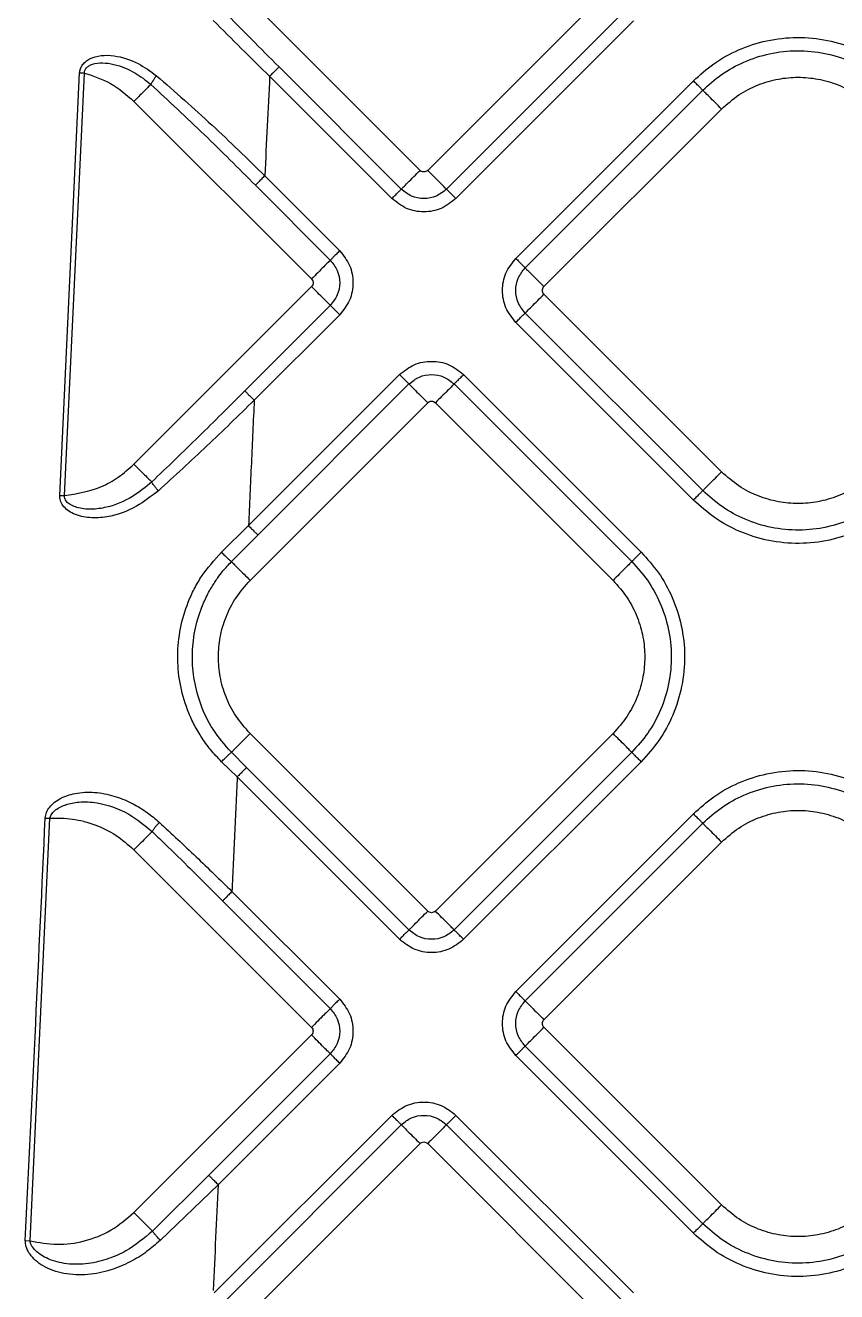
# Model space of a CAD drawing. Extents: x 832 to 912, y 781 to 934.
# Drawn here: x 866.182 to 869.191, y 842.999 to 847.697 of the extents above; entities that cross this region are included whole.
import ezdxf

# ---------------------------------------------------------------- set-up
doc = ezdxf.new("R2010")
doc.units = 0
doc.header["$MEASUREMENT"] = 0
doc.layers.add('1', color=4, linetype='Continuous')

# ---------------------------------------------------------------- blocks, each defined once
blk = doc.blocks.new('2026 SOVEREIGN HL')
at = {"layer": '1', "color": 3, "linetype": 'Continuous', "lineweight": 25}
for p, q in [((35.9166, 50.0642), (35.2578, 50.723)), ((36.6037, 50.723), (35.9449, 50.0642)), ((36.6734, 50.6533), (36.0146, 49.9945)), ((36.7083, 50.6184), (36.0495, 49.9596)), ((34.5799, 48.8584), (34.6538, 50.4261)), ((34.5975, 48.8576), (34.6713, 50.4253)), ((35.812, 49.9596), (35.3586, 50.4131)), ((35.8469, 49.9945), (35.3934, 50.4479)), ((36.2715, 49.7376), (36.9303, 50.3964)), ((36.3063, 49.7027), (36.9652, 50.3615)), ((34.8551, 50.3203), (35.5139, 49.6615)), ((36.3761, 49.633), (37.0349, 50.2918)), ((35.3406, 50.044), (35.6185, 49.7661)), ((35.3057, 50.0092), (35.5836, 49.7312)), ((35.5139, 49.6332), (34.8551, 48.9744)), ((35.5836, 49.5635), (35.2665, 49.2463)), ((37.0349, 48.9459), (36.3761, 49.6047)), ((35.6185, 49.5286), (35.3013, 49.2115)), ((36.9652, 48.8762), (36.3063, 49.535)), ((36.9303, 48.8413), (36.2715, 49.5001)), ((35.2801, 48.7462), (35.8405, 49.3066)), ((36.078, 49.3066), (36.7368, 48.6478)), ((35.315, 48.7113), (35.8754, 49.2718)), ((36.0431, 49.2718), (36.7019, 48.6129)), ((35.2863, 48.5432), (35.9451, 49.202)), ((35.9734, 49.202), (36.6322, 48.5432)), ((34.5799, 48.8584), (34.5975, 48.8576)), ((35.1796, 48.6476), (35.2801, 48.7462)), ((35.2168, 48.6128), (35.315, 48.7113)), ((35.9451, 47.3163), (35.2863, 47.9751)), ((36.6322, 47.9751), (35.9734, 47.3163)), ((35.2382, 47.814), (35.1803, 47.8707)), ((35.2731, 47.8489), (35.2166, 47.9055)), ((36.7019, 47.9054), (36.0431, 47.2466)), ((36.7368, 47.8705), (36.078, 47.2117)), ((35.8754, 47.2466), (35.2731, 47.8489)), ((35.8405, 47.2117), (35.2382, 47.814)), ((34.4699, 46.0932), (34.5436, 47.6606)), ((36.2715, 47.0182), (36.9303, 47.677)), ((36.3064, 46.9833), (36.9652, 47.6421)), ((34.8551, 47.5439), (35.5139, 46.8851)), ((36.3761, 46.9136), (37.0349, 47.5724)), ((35.1841, 47.3543), (35.5836, 46.9548)), ((35.2189, 47.3892), (35.6185, 46.9897)), ((37.0349, 46.2265), (36.3761, 46.8853)), ((35.5139, 46.8568), (34.8551, 46.198)), ((36.9652, 46.1568), (36.3064, 46.8156)), ((35.5836, 46.7871), (35.1329, 46.3364)), ((35.6185, 46.7522), (35.1678, 46.3015)), ((36.9303, 46.1219), (36.2715, 46.7807)), ((35.1532, 45.8998), (35.812, 46.5586)), ((36.0495, 46.5586), (36.7083, 45.8998)), ((35.1881, 45.865), (35.8469, 46.5238)), ((36.0146, 46.5238), (36.6734, 45.865)), ((35.2578, 45.7953), (35.9166, 46.4541)), ((35.9449, 46.4541), (36.6037, 45.7953)), ((35.1329, 46.3364), (34.9238, 46.1292)), ((35.1678, 46.3015), (34.9531, 46.0951)), ((34.4523, 46.0941), (34.4699, 46.0932))]:
    blk.add_line(p, q, dxfattribs=at)
for points, knots in [([(35.3934, 50.4479), (35.3591, 50.4823), (35.2907, 50.5508), (35.223, 50.6199), (35.1892, 50.6544)], [0, 0, 0, 0, 0.500981, 1, 1, 1, 1]), ([(35.3586, 50.4131), (35.3234, 50.4475), (35.2531, 50.5162), (35.184, 50.5857), (35.1495, 50.6204)], [0, 0, 0, 0, 0.50079, 1, 1, 1, 1]), ([(36.9303, 50.3964), (36.9549, 50.4186), (37.0057, 50.4643), (37.0985, 50.5148), (37.203, 50.5489), (37.3152, 50.5612), (37.4282, 50.5504), (37.5347, 50.517), (37.63, 50.466), (37.6822, 50.4192), (37.7076, 50.3964)], [0, 0, 0, 0, 0.11509, 0.237017, 0.364589, 0.495523, 0.627141, 0.756681, 0.881633, 1, 1, 1, 1]), ([(36.9652, 50.3615), (36.9876, 50.3817), (37.0338, 50.4233), (37.1183, 50.4693), (37.2134, 50.5004), (37.3156, 50.5116), (37.4184, 50.5017), (37.5153, 50.4713), (37.6021, 50.4249), (37.6496, 50.3823), (37.6727, 50.3615)], [0, 0, 0, 0, 0.1150898, 0.2370165, 0.3645884, 0.4955226, 0.6271406, 0.7566812, 0.8816332, 1, 1, 1, 1]), ([(34.6538, 50.4261), (34.6544, 50.4312), (34.6557, 50.4413), (34.6633, 50.4556), (34.675, 50.4682), (34.6977, 50.4827), (34.7344, 50.4923), (34.7964, 50.4902), (34.8689, 50.4662), (34.9168, 50.4314), (34.9391, 50.4153)], [0, 0, 0, 0, 0.043682, 0.088096, 0.139291, 0.195836, 0.330045, 0.478447, 0.757879, 1, 1, 1, 1]), ([(34.6713, 50.4253), (34.6714, 50.4269), (34.6714, 50.4302), (34.6731, 50.4369), (34.6782, 50.445), (34.6884, 50.4527), (34.7083, 50.4611), (34.7403, 50.4644), (34.7943, 50.4569), (34.8573, 50.4312), (34.8987, 50.3986), (34.9181, 50.3833)], [0, 0, 0, 0, 0.017037, 0.034144, 0.070764, 0.114314, 0.167151, 0.299296, 0.451069, 0.743442, 1, 1, 1, 1]), ([(34.6538, 50.4261), (34.6566, 50.426), (34.6623, 50.4257), (34.6683, 50.4254), (34.6713, 50.4253)], [0, 0, 0, 0, 0.5000074, 1, 1, 1, 1]), ([(34.6713, 50.4253), (34.7049, 50.4142), (34.7732, 50.3916), (34.8275, 50.3444), (34.8551, 50.3203)], [0, 0, 0, 0, 0.491016, 1, 1, 1, 1]), ([(34.9391, 50.4153), (34.9366, 50.4122), (34.9318, 50.4059), (34.9257, 50.3971), (34.9208, 50.3892), (34.919, 50.3853), (34.9181, 50.3833)], [0, 0, 0, 0, 0.25, 0.500015, 0.750015, 1, 1, 1, 1]), ([(34.9391, 50.4153), (35.0082, 50.3549), (35.1447, 50.2355), (35.2758, 50.1074), (35.3406, 50.044)], [0, 0, 0, 0, 0.5057505, 1, 1, 1, 1]), ([(35.3586, 50.4131), (35.3555, 50.3516), (35.3495, 50.2285), (35.3435, 50.1055), (35.3406, 50.044)], [0, 0, 0, 0, 0.499997, 1, 1, 1, 1]), ([(35.3934, 50.4479), (35.3923, 50.4468), (35.3901, 50.4446), (35.3816, 50.4361), (35.3706, 50.4251), (35.3625, 50.417), (35.3586, 50.4131)], [0, 0, 0, 0, 0.247943, 0.507903, 0.763554, 1, 1, 1, 1]), ([(37.0349, 50.2918), (37.0556, 50.3102), (37.0966, 50.3466), (37.1692, 50.3832), (37.2439, 50.4049), (37.3189, 50.4117), (37.3939, 50.4049), (37.4687, 50.3832), (37.5413, 50.3466), (37.5823, 50.3102), (37.603, 50.2918)], [0, 0, 0, 0, 0.131359, 0.259989, 0.383484, 0.5, 0.616516, 0.740011, 0.868641, 1, 1, 1, 1]), ([(34.9181, 50.3833), (34.9145, 50.3798), (34.9075, 50.3727), (34.8915, 50.3567), (34.8736, 50.3389), (34.8611, 50.3264), (34.8551, 50.3203)], [0, 0, 0, 0, 0.257985, 0.517046, 0.767095, 1, 1, 1, 1]), ([(34.9181, 50.3833), (34.9843, 50.3217), (35.1155, 50.1997), (35.2427, 50.0723), (35.3057, 50.0092)], [0, 0, 0, 0, 0.5044225, 1, 1, 1, 1]), ([(36.9652, 50.3615), (36.9641, 50.3626), (36.9618, 50.3649), (36.9533, 50.3734), (36.9424, 50.3843), (36.9342, 50.3925), (36.9303, 50.3964)], [0, 0, 0, 0, 0.2479453, 0.5079031, 0.7635543, 1, 1, 1, 1]), ([(37.0349, 50.2918), (37.0271, 50.2996), (37.0108, 50.3159), (36.9889, 50.3378), (36.9718, 50.3549), (36.9674, 50.3593), (36.9652, 50.3615)], [0, 0, 0, 0, 0.236444, 0.492076, 0.752059, 1, 1, 1, 1]), ([(35.3406, 50.044), (35.3365, 50.0399), (35.328, 50.0315), (35.317, 50.0205), (35.3089, 50.0123), (35.3067, 50.0102), (35.3057, 50.0092)], [0, 0, 0, 0, 0.2479494, 0.5079201, 0.7635748, 1, 1, 1, 1]), ([(35.8469, 49.9945), (35.8491, 49.9967), (35.8536, 50.0011), (35.8706, 50.0181), (35.8925, 50.0401), (35.9088, 50.0564), (35.9166, 50.0642)], [0, 0, 0, 0, 0.2479422, 0.5079236, 0.7635562, 1, 1, 1, 1]), ([(35.9449, 50.0642), (35.9428, 50.0625), (35.9387, 50.0593), (35.9307, 50.0578), (35.9228, 50.0593), (35.9187, 50.0625), (35.9166, 50.0642)], [0, 0, 0, 0, 0.2502254, 0.5, 0.7497746, 1, 1, 1, 1]), ([(36.0146, 49.9945), (36.0124, 49.9966), (36.0079, 50.0011), (35.991, 50.0181), (35.969, 50.04), (35.9527, 50.0563), (35.9449, 50.0642)], [0, 0, 0, 0, 0.247332, 0.507094, 0.762968, 1, 1, 1, 1]), ([(35.812, 49.9596), (35.8159, 49.9635), (35.8241, 49.9717), (35.835, 49.9826), (35.8435, 49.9911), (35.8458, 49.9934), (35.8469, 49.9945)], [0, 0, 0, 0, 0.236448, 0.492099, 0.752056, 1, 1, 1, 1]), ([(36.0146, 49.9945), (36.0023, 49.9848), (35.9778, 49.9655), (35.9307, 49.9569), (35.8837, 49.9655), (35.8591, 49.9848), (35.8469, 49.9945)], [0, 0, 0, 0, 0.249876, 0.500015, 0.750138, 1, 1, 1, 1]), ([(36.0495, 49.9596), (36.0453, 49.9638), (36.0371, 49.972), (36.0262, 49.9828), (36.0179, 49.9911), (36.0157, 49.9934), (36.0146, 49.9945)], [0, 0, 0, 0, 0.250007, 0.500012, 0.750004, 1, 1, 1, 1]), ([(36.0495, 49.9596), (36.0321, 49.9459), (35.9974, 49.9185), (35.9307, 49.9064), (35.8641, 49.9185), (35.8294, 49.9459), (35.812, 49.9596)], [0, 0, 0, 0, 0.250071, 0.500017, 0.749932, 1, 1, 1, 1]), ([(35.6185, 49.7661), (35.6143, 49.762), (35.6061, 49.7537), (35.5953, 49.7429), (35.587, 49.7345), (35.5847, 49.7323), (35.5836, 49.7312)], [0, 0, 0, 0, 0.250002, 0.500011, 0.750002, 1, 1, 1, 1]), ([(35.6185, 49.7661), (35.6322, 49.7487), (35.6596, 49.714), (35.6717, 49.6474), (35.6596, 49.5807), (35.6322, 49.546), (35.6185, 49.5286)], [0, 0, 0, 0, 0.250067, 0.499983, 0.74993, 1, 1, 1, 1]), ([(35.5836, 49.7312), (35.5815, 49.729), (35.577, 49.7246), (35.56, 49.7076), (35.5381, 49.6857), (35.5218, 49.6693), (35.5139, 49.6615)], [0, 0, 0, 0, 0.247332, 0.507094, 0.762968, 1, 1, 1, 1]), ([(35.5836, 49.7312), (35.5933, 49.719), (35.6127, 49.6944), (35.6212, 49.6474), (35.6127, 49.6003), (35.5933, 49.5758), (35.5836, 49.5635)], [0, 0, 0, 0, 0.2498618, 0.4999862, 0.7501228, 1, 1, 1, 1]), ([(36.2715, 49.5001), (36.2578, 49.5175), (36.2303, 49.5522), (36.2183, 49.6189), (36.2303, 49.6855), (36.2578, 49.7202), (36.2715, 49.7376)], [0, 0, 0, 0, 0.250068, 0.499984, 0.74993, 1, 1, 1, 1]), ([(36.2715, 49.7376), (36.2754, 49.7337), (36.2836, 49.7255), (36.2945, 49.7146), (36.303, 49.7061), (36.3053, 49.7038), (36.3063, 49.7027)], [0, 0, 0, 0, 0.236446, 0.4920974, 0.7520555, 1, 1, 1, 1]), ([(36.3063, 49.535), (36.2967, 49.5473), (36.2773, 49.5718), (36.2687, 49.6189), (36.2773, 49.6659), (36.2967, 49.6905), (36.3063, 49.7027)], [0, 0, 0, 0, 0.24986, 0.499985, 0.750124, 1, 1, 1, 1]), ([(36.3063, 49.7027), (36.3085, 49.7005), (36.313, 49.696), (36.33, 49.679), (36.352, 49.6571), (36.3682, 49.6408), (36.3761, 49.633)], [0, 0, 0, 0, 0.247942, 0.507923, 0.763555, 1, 1, 1, 1]), ([(35.5139, 49.6615), (35.5156, 49.6594), (35.5188, 49.6553), (35.5203, 49.6474), (35.5188, 49.6394), (35.5156, 49.6353), (35.5139, 49.6332)], [0, 0, 0, 0, 0.2502342, 0.4999954, 0.7497658, 1, 1, 1, 1]), ([(35.5836, 49.5635), (35.5815, 49.5657), (35.577, 49.5702), (35.56, 49.5872), (35.538, 49.6091), (35.5217, 49.6254), (35.5139, 49.6332)], [0, 0, 0, 0, 0.247942, 0.507924, 0.763556, 1, 1, 1, 1]), ([(36.3761, 49.6047), (36.3744, 49.6068), (36.3712, 49.6109), (36.3697, 49.6189), (36.3712, 49.6268), (36.3744, 49.6309), (36.3761, 49.633)], [0, 0, 0, 0, 0.250228, 0.5, 0.749772, 1, 1, 1, 1]), ([(35.6185, 49.5286), (35.6144, 49.5327), (35.606, 49.5411), (35.595, 49.5522), (35.5868, 49.5603), (35.5847, 49.5625), (35.5836, 49.5635)], [0, 0, 0, 0, 0.2479473, 0.5079164, 0.7635739, 1, 1, 1, 1]), ([(36.3063, 49.535), (36.3085, 49.5372), (36.313, 49.5416), (36.33, 49.5586), (36.3519, 49.5806), (36.3682, 49.5969), (36.3761, 49.6047)], [0, 0, 0, 0, 0.247332, 0.507093, 0.762967, 1, 1, 1, 1]), ([(36.2715, 49.5001), (36.2756, 49.5043), (36.2839, 49.5125), (36.2947, 49.5234), (36.303, 49.5317), (36.3052, 49.5339), (36.3063, 49.535)], [0, 0, 0, 0, 0.250007, 0.500014, 0.750004, 1, 1, 1, 1]), ([(35.8405, 49.3066), (35.8579, 49.3203), (35.8926, 49.3478), (35.9593, 49.3598), (36.0259, 49.3478), (36.0606, 49.3203), (36.078, 49.3066)], [0, 0, 0, 0, 0.25007, 0.500017, 0.749933, 1, 1, 1, 1]), ([(35.8405, 49.3066), (35.8447, 49.3025), (35.8529, 49.2942), (35.8638, 49.2834), (35.8721, 49.2751), (35.8743, 49.2729), (35.8754, 49.2718)], [0, 0, 0, 0, 0.250006, 0.500013, 0.750003, 1, 1, 1, 1]), ([(35.8754, 49.2718), (35.8877, 49.2814), (35.9122, 49.3008), (35.9593, 49.3094), (36.0063, 49.3008), (36.0308, 49.2814), (36.0431, 49.2718)], [0, 0, 0, 0, 0.2498769, 0.5000153, 0.7501385, 1, 1, 1, 1]), ([(36.078, 49.3066), (36.0741, 49.3027), (36.0659, 49.2945), (36.055, 49.2836), (36.0465, 49.2751), (36.0442, 49.2728), (36.0431, 49.2718)], [0, 0, 0, 0, 0.236446, 0.492098, 0.752055, 1, 1, 1, 1]), ([(35.2665, 49.2463), (35.2097, 49.1896), (35.0956, 49.0756), (34.9795, 48.9642), (34.9212, 48.9083)], [0, 0, 0, 0, 0.4978098, 1, 1, 1, 1]), ([(35.2665, 49.2463), (35.2675, 49.2453), (35.2696, 49.2432), (35.2778, 49.235), (35.2888, 49.224), (35.2972, 49.2156), (35.3013, 49.2115)], [0, 0, 0, 0, 0.2364262, 0.4920837, 0.7520555, 1, 1, 1, 1]), ([(35.8754, 49.2718), (35.8776, 49.2696), (35.882, 49.2651), (35.899, 49.2481), (35.921, 49.2262), (35.9373, 49.2099), (35.9451, 49.202)], [0, 0, 0, 0, 0.247332, 0.507094, 0.762967, 1, 1, 1, 1]), ([(36.0431, 49.2718), (36.0409, 49.2696), (36.0364, 49.2651), (36.0194, 49.2481), (35.9975, 49.2261), (35.9812, 49.2099), (35.9734, 49.202)], [0, 0, 0, 0, 0.247942, 0.507924, 0.763556, 1, 1, 1, 1]), ([(35.3013, 49.2115), (35.2431, 49.1547), (35.126, 49.0406), (35.0061, 48.9309), (34.9458, 48.8757)], [0, 0, 0, 0, 0.497111, 1, 1, 1, 1]), ([(35.3013, 49.2115), (35.2978, 49.1339), (35.2906, 48.9788), (35.2836, 48.8237), (35.2801, 48.7462)], [0, 0, 0, 0, 0.5, 1, 1, 1, 1]), ([(35.9451, 49.202), (35.9472, 49.2037), (35.9513, 49.2069), (35.9592, 49.2084), (35.9672, 49.2069), (35.9713, 49.2037), (35.9734, 49.202)], [0, 0, 0, 0, 0.250226, 0.5, 0.749774, 1, 1, 1, 1]), ([(34.5975, 48.8576), (34.6436, 48.8653), (34.7142, 48.8771), (34.7992, 48.9245), (34.8364, 48.9577), (34.8551, 48.9744)], [0, 0, 0, 0, 0.482383, 0.738943, 1, 1, 1, 1]), ([(34.8551, 48.9744), (34.8618, 48.9678), (34.8756, 48.9539), (34.8949, 48.9346), (34.9116, 48.9179), (34.918, 48.9115), (34.9212, 48.9083)], [0, 0, 0, 0, 0.2337395, 0.4854833, 0.7449825, 1, 1, 1, 1]), ([(34.9212, 48.9083), (34.898, 48.8891), (34.8478, 48.8475), (34.7687, 48.815), (34.6978, 48.805), (34.6531, 48.8094), (34.6239, 48.8208), (34.6084, 48.8312), (34.6001, 48.842), (34.5973, 48.8511), (34.5974, 48.8555), (34.5975, 48.8576)], [0, 0, 0, 0, 0.238901, 0.516963, 0.671386, 0.816004, 0.876192, 0.925761, 0.965566, 0.98308, 1, 1, 1, 1]), ([(34.9458, 48.8757), (34.9428, 48.879), (34.937, 48.8857), (34.9297, 48.895), (34.924, 48.903), (34.9221, 48.9065), (34.9212, 48.9083)], [0, 0, 0, 0, 0.249995, 0.499997, 0.750001, 1, 1, 1, 1]), ([(36.9652, 48.8762), (36.9674, 48.8784), (36.9718, 48.8828), (36.9889, 48.8999), (37.0108, 48.9218), (37.0271, 48.9381), (37.0349, 48.9459)], [0, 0, 0, 0, 0.247941, 0.507924, 0.763556, 1, 1, 1, 1]), ([(37.603, 48.9459), (37.5823, 48.9275), (37.5413, 48.8912), (37.4687, 48.8545), (37.3939, 48.8328), (37.3189, 48.826), (37.2439, 48.8328), (37.1692, 48.8545), (37.0966, 48.8912), (37.0556, 48.9275), (37.0349, 48.9459)], [0, 0, 0, 0, 0.131359, 0.259989, 0.383484, 0.5, 0.616516, 0.740011, 0.868641, 1, 1, 1, 1]), ([(34.9458, 48.8757), (34.9194, 48.855), (34.862, 48.8101), (34.7717, 48.7777), (34.6913, 48.7731), (34.6409, 48.7838), (34.6088, 48.8026), (34.5918, 48.8192), (34.5811, 48.8383), (34.5803, 48.8519), (34.5799, 48.8584)], [0, 0, 0, 0, 0.22793, 0.495684, 0.64716, 0.79124, 0.854049, 0.908695, 0.956341, 1, 1, 1, 1]), ([(36.9303, 48.8413), (36.9342, 48.8452), (36.9424, 48.8534), (36.9533, 48.8643), (36.9618, 48.8728), (36.9641, 48.8751), (36.9652, 48.8762)], [0, 0, 0, 0, 0.236447, 0.492098, 0.752055, 1, 1, 1, 1]), ([(37.6727, 48.8762), (37.6503, 48.856), (37.6041, 48.8144), (37.5196, 48.7684), (37.4245, 48.7373), (37.3223, 48.7261), (37.2195, 48.736), (37.1226, 48.7664), (37.0358, 48.8128), (36.9883, 48.8554), (36.9652, 48.8762)], [0, 0, 0, 0, 0.11509, 0.237017, 0.364589, 0.495523, 0.627141, 0.756681, 0.881633, 1, 1, 1, 1]), ([(37.7076, 48.8413), (37.6829, 48.8191), (37.6322, 48.7734), (37.5394, 48.7229), (37.4349, 48.6888), (37.3227, 48.6765), (37.2097, 48.6873), (37.1032, 48.7207), (37.0079, 48.7717), (36.9557, 48.8185), (36.9303, 48.8413)], [0, 0, 0, 0, 0.11509, 0.237016, 0.364589, 0.495523, 0.62714, 0.756681, 0.881633, 1, 1, 1, 1]), ([(35.2801, 48.7462), (35.284, 48.7423), (35.2922, 48.7341), (35.3031, 48.7232), (35.3116, 48.7147), (35.3139, 48.7124), (35.315, 48.7113)], [0, 0, 0, 0, 0.236447, 0.492097, 0.752056, 1, 1, 1, 1]), ([(35.1803, 47.8707), (35.1664, 47.8853), (35.1384, 47.9146), (35.1041, 47.9627), (35.0756, 48.0122), (35.0466, 48.0777), (35.0232, 48.1618), (35.0146, 48.264), (35.025, 48.3654), (35.049, 48.448), (35.0783, 48.5116), (35.1156, 48.5764), (35.1536, 48.6187), (35.1796, 48.6476)], [0, 0, 0, 0, 0.070175, 0.140535, 0.2046, 0.268481, 0.389025, 0.505985, 0.622395, 0.741092, 0.803051, 0.865556, 1, 1, 1, 1]), ([(35.1796, 48.6476), (35.1838, 48.6434), (35.1923, 48.6351), (35.2038, 48.6242), (35.2128, 48.6159), (35.2154, 48.6138), (35.2168, 48.6128)], [0, 0, 0, 0, 0.25, 0.500007, 0.750007, 1, 1, 1, 1]), ([(36.7368, 48.6478), (36.7329, 48.6439), (36.7247, 48.6357), (36.7138, 48.6248), (36.7053, 48.6163), (36.703, 48.614), (36.7019, 48.6129)], [0, 0, 0, 0, 0.2364447, 0.4920964, 0.7520547, 1, 1, 1, 1]), ([(36.7368, 48.6478), (36.759, 48.6232), (36.8047, 48.5724), (36.8552, 48.4796), (36.8893, 48.3751), (36.9016, 48.2629), (36.8908, 48.1499), (36.8574, 48.0434), (36.8064, 47.9481), (36.7596, 47.8959), (36.7368, 47.8705)], [0, 0, 0, 0, 0.11509, 0.237016, 0.364589, 0.495523, 0.627141, 0.756681, 0.881633, 1, 1, 1, 1]), ([(35.2166, 47.9055), (35.1926, 47.933), (35.1465, 47.9857), (35.1022, 48.0779), (35.0768, 48.1706), (35.0693, 48.2635), (35.0786, 48.3558), (35.1008, 48.4326), (35.1245, 48.4847), (35.1387, 48.5103), (35.1461, 48.5228), (35.1496, 48.5282), (35.1514, 48.5311), (35.1517, 48.5316), (35.1529, 48.5335), (35.1576, 48.5406), (35.1682, 48.5561), (35.188, 48.5822), (35.2061, 48.6014), (35.2168, 48.6128)], [0, 0, 0, 0, 0.139487, 0.267179, 0.388134, 0.505805, 0.622349, 0.74148, 0.810295, 0.841272, 0.853578, 0.865967, 0.86604, 0.866628, 0.868272, 0.874524, 0.899074, 0.94038, 1, 1, 1, 1]), ([(35.2168, 48.6128), (35.219, 48.6105), (35.2237, 48.6058), (35.2407, 48.5888), (35.2625, 48.567), (35.2786, 48.5509), (35.2863, 48.5432)], [0, 0, 0, 0, 0.24858, 0.508528, 0.763826, 1, 1, 1, 1]), ([(36.7019, 48.6129), (36.6997, 48.6107), (36.6953, 48.6063), (36.6782, 48.5892), (36.6563, 48.5673), (36.64, 48.551), (36.6322, 48.5432)], [0, 0, 0, 0, 0.247942, 0.507924, 0.763556, 1, 1, 1, 1]), ([(36.7019, 48.6129), (36.7221, 48.5905), (36.7637, 48.5443), (36.8097, 48.4598), (36.8408, 48.3647), (36.852, 48.2625), (36.8421, 48.1597), (36.8117, 48.0628), (36.7653, 47.976), (36.7227, 47.9285), (36.7019, 47.9054)], [0, 0, 0, 0, 0.11509, 0.237016, 0.364589, 0.495523, 0.62714, 0.756681, 0.881633, 1, 1, 1, 1]), ([(35.2863, 47.9751), (35.2679, 47.9958), (35.2316, 48.0368), (35.1949, 48.1094), (35.1732, 48.1842), (35.1664, 48.2592), (35.1732, 48.3342), (35.1949, 48.4089), (35.2316, 48.4815), (35.2679, 48.5225), (35.2863, 48.5432)], [0, 0, 0, 0, 0.131359, 0.259989, 0.383484, 0.5, 0.616516, 0.740011, 0.868641, 1, 1, 1, 1]), ([(36.6322, 48.5432), (36.6506, 48.5225), (36.6869, 48.4815), (36.7236, 48.4089), (36.7453, 48.3342), (36.7521, 48.2592), (36.7453, 48.1842), (36.7236, 48.1094), (36.6869, 48.0368), (36.6506, 47.9958), (36.6322, 47.9751)], [0, 0, 0, 0, 0.131359, 0.259989, 0.383484, 0.5, 0.616516, 0.740011, 0.868641, 1, 1, 1, 1]), ([(35.2863, 47.9751), (35.2785, 47.9673), (35.2623, 47.9511), (35.2404, 47.9293), (35.2234, 47.9122), (35.2189, 47.9077), (35.2166, 47.9055)], [0, 0, 0, 0, 0.236338, 0.491842, 0.751807, 1, 1, 1, 1]), ([(36.7019, 47.9054), (36.6997, 47.9076), (36.6953, 47.9121), (36.6782, 47.9291), (36.6563, 47.951), (36.64, 47.9673), (36.6322, 47.9751)], [0, 0, 0, 0, 0.247942, 0.507924, 0.763556, 1, 1, 1, 1]), ([(35.1803, 47.8707), (35.1845, 47.8749), (35.193, 47.8832), (35.2042, 47.894), (35.2129, 47.9023), (35.2154, 47.9044), (35.2166, 47.9055)], [0, 0, 0, 0, 0.249995, 0.499997, 0.749982, 1, 1, 1, 1]), ([(36.7368, 47.8705), (36.7329, 47.8744), (36.7247, 47.8826), (36.7138, 47.8935), (36.7053, 47.902), (36.703, 47.9043), (36.7019, 47.9054)], [0, 0, 0, 0, 0.236445, 0.492096, 0.752055, 1, 1, 1, 1]), ([(35.2731, 47.8489), (35.272, 47.8478), (35.2697, 47.8455), (35.2612, 47.837), (35.2503, 47.8261), (35.2421, 47.8179), (35.2382, 47.814)], [0, 0, 0, 0, 0.247944, 0.507902, 0.763553, 1, 1, 1, 1]), ([(36.9303, 47.677), (36.955, 47.6992), (37.0057, 47.7448), (37.0985, 47.7954), (37.203, 47.8295), (37.3153, 47.8418), (37.4282, 47.831), (37.5347, 47.7976), (37.6301, 47.7466), (37.6822, 47.6998), (37.7076, 47.677)], [0, 0, 0, 0, 0.11509, 0.237016, 0.364589, 0.495523, 0.627141, 0.756681, 0.881633, 1, 1, 1, 1]), ([(35.2382, 47.814), (35.235, 47.7432), (35.2286, 47.6016), (35.2222, 47.46), (35.2189, 47.3892)], [0, 0, 0, 0, 0.499894, 1, 1, 1, 1]), ([(36.9652, 47.6421), (36.9876, 47.6623), (37.0338, 47.7039), (37.1183, 47.7499), (37.2134, 47.781), (37.3156, 47.7922), (37.4184, 47.7823), (37.5153, 47.7519), (37.6022, 47.7055), (37.6496, 47.6628), (37.6728, 47.6421)], [0, 0, 0, 0, 0.1150899, 0.2370164, 0.3645887, 0.4955225, 0.6271405, 0.756681, 0.8816332, 1, 1, 1, 1]), ([(34.526, 47.6614), (34.5272, 47.6686), (34.5297, 47.6836), (34.5428, 47.7036), (34.5611, 47.7212), (34.5946, 47.7422), (34.6481, 47.7578), (34.7185, 47.7588), (34.7883, 47.7432), (34.8505, 47.7166), (34.9041, 47.684), (34.9346, 47.6581), (34.9494, 47.6455)], [0, 0, 0, 0, 0.042797, 0.088795, 0.139999, 0.197309, 0.330442, 0.479072, 0.626382, 0.761952, 0.884861, 1, 1, 1, 1]), ([(34.5436, 47.6606), (34.5441, 47.663), (34.545, 47.668), (34.5502, 47.6779), (34.5661, 47.6953), (34.5853, 47.7047), (34.5994, 47.7098), (34.6004, 47.7102), (34.6168, 47.7159), (34.6567, 47.7234), (34.7377, 47.719), (34.8349, 47.6842), (34.895, 47.6344), (34.9226, 47.6114)], [0, 0, 0, 0, 0.0168671, 0.0348717, 0.0756469, 0.1795138, 0.1797416, 0.1815702, 0.1867171, 0.3024612, 0.4638958, 0.7530369, 1, 1, 1, 1]), ([(37.0349, 47.5724), (37.0556, 47.5908), (37.0966, 47.6271), (37.1693, 47.6638), (37.244, 47.6855), (37.319, 47.6923), (37.394, 47.6855), (37.4687, 47.6638), (37.5413, 47.6271), (37.5823, 47.5908), (37.603, 47.5724)], [0, 0, 0, 0, 0.131359, 0.259989, 0.383484, 0.5, 0.616516, 0.740011, 0.868641, 1, 1, 1, 1]), ([(34.4523, 46.0941), (34.4653, 46.3625), (34.4905, 46.8849), (34.5144, 47.4074), (34.526, 47.6614)], [0, 0, 0, 0, 0.513844, 1, 1, 1, 1]), ([(34.526, 47.6614), (34.5289, 47.6613), (34.5346, 47.661), (34.5406, 47.6607), (34.5436, 47.6606)], [0, 0, 0, 0, 0.499993, 1, 1, 1, 1]), ([(34.5436, 47.6606), (34.5577, 47.6612), (34.5856, 47.6623), (34.6276, 47.6582), (34.6556, 47.6528), (34.6733, 47.6483), (34.6872, 47.6445), (34.7278, 47.631), (34.7898, 47.6011), (34.8334, 47.5629), (34.8551, 47.5439)], [0, 0, 0, 0, 0.123069, 0.244741, 0.368733, 0.372773, 0.404723, 0.494599, 0.747992, 1, 1, 1, 1]), ([(34.9494, 47.6455), (34.9461, 47.6419), (34.9396, 47.6347), (34.9316, 47.6248), (34.9254, 47.6165), (34.9235, 47.6131), (34.9226, 47.6114)], [0, 0, 0, 0, 0.25, 0.499994, 0.749997, 1, 1, 1, 1]), ([(34.9494, 47.6455), (34.995, 47.6033), (35.0857, 47.5191), (35.1747, 47.4323), (35.2189, 47.3892)], [0, 0, 0, 0, 0.502391, 1, 1, 1, 1]), ([(36.9303, 47.677), (36.9342, 47.6731), (36.9424, 47.6649), (36.9534, 47.654), (36.9619, 47.6454), (36.9641, 47.6432), (36.9652, 47.6421)], [0, 0, 0, 0, 0.236447, 0.492098, 0.752056, 1, 1, 1, 1]), ([(36.9652, 47.6421), (36.9674, 47.6399), (36.9719, 47.6354), (36.9889, 47.6184), (37.0108, 47.5965), (37.0271, 47.5802), (37.0349, 47.5724)], [0, 0, 0, 0, 0.247942, 0.507923, 0.763555, 1, 1, 1, 1]), ([(34.9226, 47.6114), (34.9197, 47.6085), (34.9138, 47.6026), (34.8969, 47.5857), (34.8767, 47.5655), (34.8621, 47.5509), (34.8551, 47.5439)], [0, 0, 0, 0, 0.252965, 0.512683, 0.765563, 1, 1, 1, 1]), ([(34.9226, 47.6114), (34.9226, 47.6114), (34.9227, 47.6114), (34.9229, 47.6112), (34.9237, 47.6104), (34.9265, 47.6077), (34.9375, 47.5972), (34.9809, 47.5554), (35.0654, 47.4727), (35.1409, 47.3973), (35.1841, 47.3543)], [0, 0, 0, 0, 0.000084, 0.000702, 0.002376, 0.00864, 0.032828, 0.127697, 0.501858, 1, 1, 1, 1]), ([(35.2189, 47.3892), (35.2148, 47.3851), (35.2064, 47.3767), (35.1954, 47.3656), (35.1872, 47.3575), (35.1851, 47.3553), (35.1841, 47.3543)], [0, 0, 0, 0, 0.247948, 0.507918, 0.763575, 1, 1, 1, 1]), ([(35.8754, 47.2466), (35.8776, 47.2488), (35.8821, 47.2532), (35.8991, 47.2702), (35.921, 47.2922), (35.9373, 47.3085), (35.9451, 47.3163)], [0, 0, 0, 0, 0.2479415, 0.5079228, 0.7635547, 1, 1, 1, 1]), ([(35.9734, 47.3163), (35.9713, 47.3146), (35.9672, 47.3114), (35.9592, 47.3099), (35.9513, 47.3114), (35.9472, 47.3146), (35.9451, 47.3163)], [0, 0, 0, 0, 0.250228, 0.5, 0.749772, 1, 1, 1, 1]), ([(36.0431, 47.2466), (36.0409, 47.2487), (36.0365, 47.2532), (36.0195, 47.2702), (35.9975, 47.2921), (35.9812, 47.3084), (35.9734, 47.3163)], [0, 0, 0, 0, 0.2473321, 0.5070942, 0.7629671, 1, 1, 1, 1]), ([(35.8405, 47.2117), (35.8444, 47.2156), (35.8526, 47.2238), (35.8635, 47.2347), (35.872, 47.2432), (35.8743, 47.2455), (35.8754, 47.2466)], [0, 0, 0, 0, 0.236447, 0.492097, 0.752057, 1, 1, 1, 1]), ([(36.0431, 47.2466), (36.0308, 47.2369), (36.0063, 47.2176), (35.9592, 47.209), (35.9122, 47.2176), (35.8877, 47.2369), (35.8754, 47.2466)], [0, 0, 0, 0, 0.249877, 0.500014, 0.750139, 1, 1, 1, 1]), ([(36.078, 47.2117), (36.0738, 47.2159), (36.0656, 47.2241), (36.0547, 47.2349), (36.0464, 47.2432), (36.0442, 47.2455), (36.0431, 47.2466)], [0, 0, 0, 0, 0.250004, 0.500011, 0.750003, 1, 1, 1, 1]), ([(36.078, 47.2117), (36.0606, 47.198), (36.0259, 47.1706), (35.9592, 47.1585), (35.8926, 47.1706), (35.8579, 47.198), (35.8405, 47.2117)], [0, 0, 0, 0, 0.25007, 0.500017, 0.749932, 1, 1, 1, 1]), ([(35.6185, 46.9897), (35.6143, 46.9855), (35.606, 46.9772), (35.5952, 46.9664), (35.5869, 46.9581), (35.5847, 46.9559), (35.5836, 46.9548)], [0, 0, 0, 0, 0.250006, 0.500014, 0.750004, 1, 1, 1, 1]), ([(35.6185, 46.9897), (35.6322, 46.9723), (35.6596, 46.9376), (35.6717, 46.8709), (35.6596, 46.8043), (35.6322, 46.7696), (35.6185, 46.7522)], [0, 0, 0, 0, 0.2500673, 0.4999831, 0.7499297, 1, 1, 1, 1]), ([(36.2715, 46.7807), (36.2578, 46.7981), (36.2304, 46.8328), (36.2183, 46.8994), (36.2304, 46.9661), (36.2578, 47.0008), (36.2715, 47.0182)], [0, 0, 0, 0, 0.25007, 0.500017, 0.749933, 1, 1, 1, 1]), ([(36.2715, 47.0182), (36.2754, 47.0143), (36.2836, 47.0061), (36.2945, 46.9951), (36.303, 46.9866), (36.3053, 46.9844), (36.3064, 46.9833)], [0, 0, 0, 0, 0.236448, 0.492098, 0.752056, 1, 1, 1, 1]), ([(36.3064, 46.8156), (36.2967, 46.8278), (36.2774, 46.8524), (36.2688, 46.8994), (36.2774, 46.9465), (36.2967, 46.971), (36.3064, 46.9833)], [0, 0, 0, 0, 0.249876, 0.500014, 0.750139, 1, 1, 1, 1]), ([(36.3064, 46.9833), (36.3086, 46.9811), (36.3131, 46.9766), (36.3301, 46.9596), (36.352, 46.9377), (36.3683, 46.9214), (36.3761, 46.9136)], [0, 0, 0, 0, 0.247942, 0.5079235, 0.7635559, 1, 1, 1, 1]), ([(35.5836, 46.9548), (35.5814, 46.9526), (35.577, 46.9481), (35.56, 46.9311), (35.538, 46.9092), (35.5217, 46.8929), (35.5139, 46.8851)], [0, 0, 0, 0, 0.247332, 0.507093, 0.762967, 1, 1, 1, 1]), ([(35.5836, 46.9548), (35.5933, 46.9425), (35.6126, 46.918), (35.6212, 46.8709), (35.6126, 46.8239), (35.5933, 46.7993), (35.5836, 46.7871)], [0, 0, 0, 0, 0.249861, 0.499986, 0.750124, 1, 1, 1, 1]), ([(35.5139, 46.8851), (35.5155, 46.883), (35.5188, 46.8789), (35.5202, 46.8709), (35.5188, 46.863), (35.5155, 46.8589), (35.5139, 46.8568)], [0, 0, 0, 0, 0.250229, 0.5, 0.749771, 1, 1, 1, 1]), ([(36.3064, 46.8156), (36.3086, 46.8178), (36.313, 46.8222), (36.33, 46.8392), (36.3519, 46.8611), (36.3683, 46.8775), (36.3761, 46.8853)], [0, 0, 0, 0, 0.2473322, 0.5070944, 0.7629685, 1, 1, 1, 1]), ([(36.3761, 46.8853), (36.3745, 46.8874), (36.3712, 46.8915), (36.3698, 46.8994), (36.3712, 46.9074), (36.3745, 46.9115), (36.3761, 46.9136)], [0, 0, 0, 0, 0.250226, 0.5, 0.749774, 1, 1, 1, 1]), ([(35.5836, 46.7871), (35.5814, 46.7893), (35.5769, 46.7937), (35.5599, 46.8108), (35.538, 46.8327), (35.5217, 46.849), (35.5139, 46.8568)], [0, 0, 0, 0, 0.247942, 0.507923, 0.763555, 1, 1, 1, 1]), ([(36.2715, 46.7807), (36.2757, 46.7848), (36.2839, 46.7931), (36.2948, 46.8039), (36.3031, 46.8123), (36.3053, 46.8145), (36.3064, 46.8156)], [0, 0, 0, 0, 0.250006, 0.500011, 0.750004, 1, 1, 1, 1]), ([(35.6185, 46.7522), (35.6143, 46.7563), (35.6059, 46.7647), (35.5949, 46.7757), (35.5868, 46.7839), (35.5846, 46.786), (35.5836, 46.7871)], [0, 0, 0, 0, 0.247949, 0.507918, 0.763575, 1, 1, 1, 1]), ([(35.812, 46.5586), (35.8294, 46.5724), (35.8641, 46.5998), (35.9307, 46.6118), (35.9974, 46.5998), (36.0321, 46.5724), (36.0495, 46.5586)], [0, 0, 0, 0, 0.250071, 0.500017, 0.749932, 1, 1, 1, 1]), ([(35.812, 46.5586), (35.8161, 46.5545), (35.8244, 46.5462), (35.8353, 46.5354), (35.8436, 46.5271), (35.8458, 46.5249), (35.8469, 46.5238)], [0, 0, 0, 0, 0.250006, 0.500012, 0.750004, 1, 1, 1, 1]), ([(35.8469, 46.5238), (35.8591, 46.5335), (35.8837, 46.5528), (35.9307, 46.5614), (35.9778, 46.5528), (36.0023, 46.5335), (36.0146, 46.5238)], [0, 0, 0, 0, 0.249876, 0.500015, 0.75014, 1, 1, 1, 1]), ([(36.0495, 46.5586), (36.0456, 46.5547), (36.0374, 46.5466), (36.0265, 46.5356), (36.0179, 46.5271), (36.0157, 46.5249), (36.0146, 46.5238)], [0, 0, 0, 0, 0.2364465, 0.4920988, 0.752056, 1, 1, 1, 1]), ([(35.8469, 46.5238), (35.8491, 46.5216), (35.8535, 46.5171), (35.8705, 46.5002), (35.8925, 46.4782), (35.9088, 46.4619), (35.9166, 46.4541)], [0, 0, 0, 0, 0.247332, 0.507093, 0.762967, 1, 1, 1, 1]), ([(36.0146, 46.5238), (36.0124, 46.5216), (36.0079, 46.5171), (35.9909, 46.5001), (35.969, 46.4782), (35.9527, 46.4619), (35.9449, 46.4541)], [0, 0, 0, 0, 0.247941, 0.507924, 0.763556, 1, 1, 1, 1]), ([(35.9166, 46.4541), (35.9187, 46.4557), (35.9228, 46.459), (35.9307, 46.4604), (35.9387, 46.459), (35.9428, 46.4557), (35.9449, 46.4541)], [0, 0, 0, 0, 0.250228, 0.5, 0.749772, 1, 1, 1, 1]), ([(35.1329, 46.3364), (35.1339, 46.3353), (35.1361, 46.3332), (35.1442, 46.325), (35.1553, 46.314), (35.1637, 46.3056), (35.1678, 46.3015)], [0, 0, 0, 0, 0.236425, 0.492082, 0.752052, 1, 1, 1, 1]), ([(35.1678, 46.3015), (35.1646, 46.2361), (35.1583, 46.1053), (35.1519, 45.9746), (35.1487, 45.9093)], [0, 0, 0, 0, 0.500201, 1, 1, 1, 1]), ([(36.9652, 46.1568), (36.9674, 46.1589), (36.9719, 46.1634), (36.9889, 46.1804), (37.0108, 46.2024), (37.0271, 46.2187), (37.0349, 46.2265)], [0, 0, 0, 0, 0.247942, 0.507923, 0.763555, 1, 1, 1, 1]), ([(37.603, 46.2265), (37.5823, 46.2081), (37.5413, 46.1717), (37.4687, 46.1351), (37.394, 46.1134), (37.319, 46.1066), (37.244, 46.1134), (37.1693, 46.1351), (37.0966, 46.1717), (37.0556, 46.2081), (37.0349, 46.2265)], [0, 0, 0, 0, 0.131359, 0.259989, 0.383484, 0.5, 0.616516, 0.740011, 0.868641, 1, 1, 1, 1]), ([(34.4699, 46.0932), (34.5032, 46.0871), (34.5701, 46.0748), (34.6738, 46.0894), (34.7732, 46.1285), (34.8278, 46.1748), (34.8551, 46.198)], [0, 0, 0, 0, 0.243052, 0.486777, 0.744058, 1, 1, 1, 1]), ([(34.8551, 46.198), (34.8625, 46.1906), (34.8779, 46.1752), (34.8989, 46.1541), (34.9159, 46.1371), (34.9212, 46.1318), (34.9238, 46.1292)], [0, 0, 0, 0, 0.235297, 0.48943, 0.749297, 1, 1, 1, 1]), ([(36.9303, 46.1219), (36.9342, 46.1258), (36.9424, 46.1339), (36.9534, 46.1449), (36.9619, 46.1534), (36.9641, 46.1557), (36.9652, 46.1568)], [0, 0, 0, 0, 0.236447, 0.492098, 0.752056, 1, 1, 1, 1]), ([(37.6728, 46.1568), (37.6503, 46.1366), (37.6041, 46.095), (37.5196, 46.0489), (37.4245, 46.0179), (37.3224, 46.0067), (37.2195, 46.0166), (37.1226, 46.047), (37.0358, 46.0934), (36.9883, 46.136), (36.9652, 46.1568)], [0, 0, 0, 0, 0.11509, 0.237016, 0.364588, 0.495523, 0.627141, 0.756681, 0.881633, 1, 1, 1, 1]), ([(34.9531, 46.0951), (34.9365, 46.0806), (34.902, 46.0504), (34.8402, 46.0127), (34.7671, 45.9819), (34.6831, 45.9645), (34.5966, 45.9676), (34.531, 45.9903), (34.4909, 46.0186), (34.4694, 46.0416), (34.4575, 46.0631), (34.4525, 46.0809), (34.4523, 46.0897), (34.4523, 46.0941)], [0, 0, 0, 0, 0.109007, 0.227497, 0.358539, 0.504378, 0.657558, 0.796542, 0.856147, 0.909071, 0.95633, 0.978437, 1, 1, 1, 1]), ([(34.9238, 46.1292), (34.8922, 46.1026), (34.8426, 46.0607), (34.7594, 46.0243), (34.6853, 46.0059), (34.6081, 46.0046), (34.5404, 46.0217), (34.4965, 46.0481), (34.4774, 46.0712), (34.4712, 46.0838), (34.4703, 46.0902), (34.4699, 46.0932)], [0, 0, 0, 0, 0.2341647, 0.3684247, 0.5169799, 0.6719485, 0.8111524, 0.9203123, 0.9635824, 0.9825466, 1, 1, 1, 1]), ([(34.9531, 46.0951), (34.9495, 46.0989), (34.9424, 46.1065), (34.9334, 46.1166), (34.9266, 46.1248), (34.9247, 46.1278), (34.9238, 46.1292)], [0, 0, 0, 0, 0.249997, 0.499996, 0.750004, 1, 1, 1, 1]), ([(37.7076, 46.1219), (37.683, 46.0997), (37.6322, 46.054), (37.5394, 46.0035), (37.4349, 45.9693), (37.3227, 45.957), (37.2097, 45.9679), (37.1033, 46.0013), (37.0079, 46.0523), (36.9557, 46.0991), (36.9303, 46.1219)], [0, 0, 0, 0, 0.11509, 0.237016, 0.364589, 0.495522, 0.62714, 0.756681, 0.881633, 1, 1, 1, 1])]:
    blk.add_open_spline(points, degree=3, knots=knots, dxfattribs=at)

msp = doc.modelspace()

# ---------------------------------------------------------------- block references
at = {"layer": '1'}
msp.add_blockref('2026 SOVEREIGN HL', (831.7292, 797.0948), dxfattribs=at)

doc.saveas('drawing.dxf')
